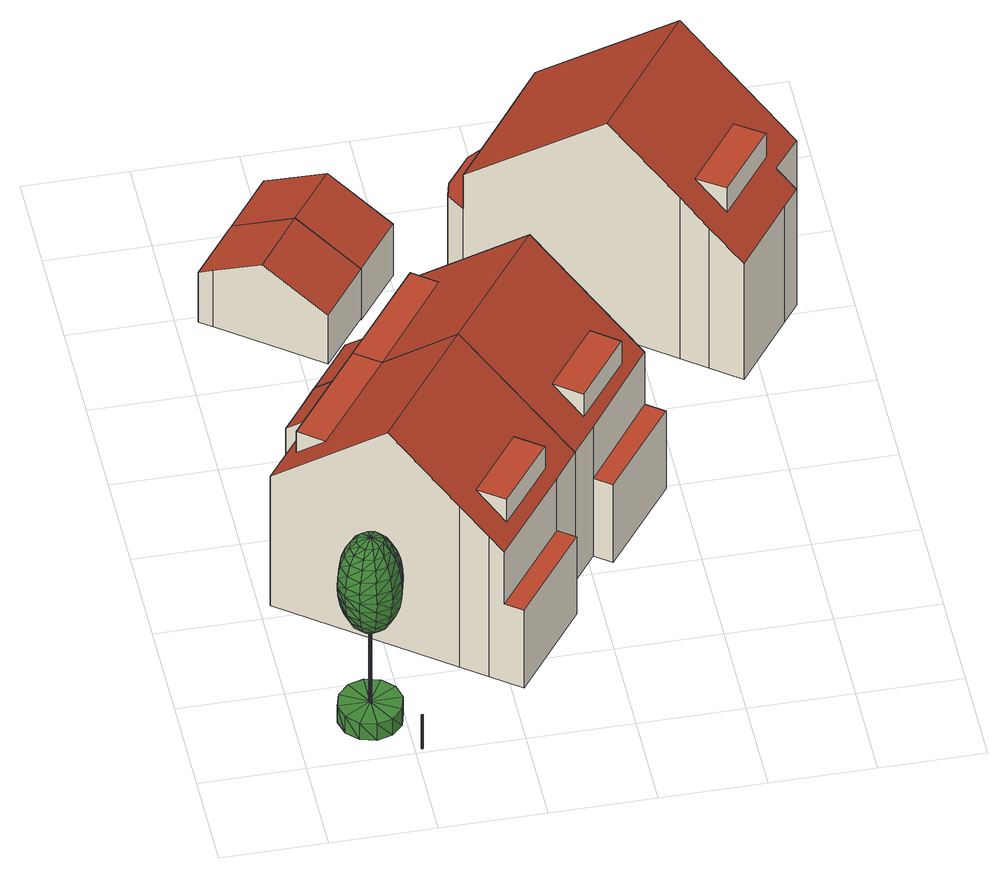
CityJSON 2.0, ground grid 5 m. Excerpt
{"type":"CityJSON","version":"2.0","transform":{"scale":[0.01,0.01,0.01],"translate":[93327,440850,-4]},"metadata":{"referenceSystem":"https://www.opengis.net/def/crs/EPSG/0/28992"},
"CityObjects":{
"tree1":{"type":"SolitaryVegetationObject","attributes":{"Geslacht":"Prunus","Brondatum":"13-06-2019","Aanlegjaar":"2007","Beheerobjectomschrijving":"12308.bm2","Ontwikkeling":"Blijvende Kroon","Boomsortiment":"Prunus 'Umineko'","Boomstatus":"Niet van toepassing","Stamdiameter":"15","tree_part":"kruin","Takvrije_zone":"tot 4,50 meter Bereikt","Kroondiameter":"3","Thema":"Bomen","Boomhoogte":"9-12 m.","Straat":"Plaszicht","Wijk":"Hillegersberg Noord","Laatste_mutatie":"17-05-2019","Boomsortiment_nederlands":"Sierkers","Buurt":"Hillegersberg Noord - 40","Hoogte":"-1.9513428"},"geometry":[{"type":"CompositeSurface","lod":"2","boundaries":[[[0,1,2]],[[0,3,4]],[[3,5,6]],[[2,7,8]],[[9,5,10]],[[11,12,10]],[[13,14,7]],[[12,15,16]],[[15,17,18]],[[17,19,20]],[[19,21,22]],[[23,24,21]],[[1,7,2]],[[23,25,24]],[[26,1,0]],[[25,27,24]],[[27,28,29]],[[29,28,30]],[[30,31,32]],[[31,33,34]],[[33,35,34]],[[36,37,35]],[[10,12,38]],[[36,39,37]],[[12,16,38]],[[38,16,40]],[[16,15,41]],[[39,42,37]],[[43,42,44]],[[44,45,46]],[[46,45,47]],[[47,48,49]],[[48,50,51]],[[50,52,53]],[[52,54,53]],[[53,54,55]],[[55,56,57]],[[57,56,58]],[[58,59,60]],[[59,61,62]],[[61,63,62]],[[63,64,65]],[[65,66,67]],[[67,66,68]],[[68,69,70]],[[70,69,71]],[[72,73,71]],[[74,75,72]],[[74,76,77]],[[76,78,77]],[[77,78,79]],[[80,81,79]],[[82,81,80]],[[83,84,60]],[[85,86,82]],[[87,88,84]],[[89,90,85]],[[91,92,88]],[[93,94,89]],[[95,96,92]],[[93,97,98]],[[99,100,97]],[[101,96,95]],[[102,103,99]],[[104,101,105]],[[103,102,106]],[[107,104,108]],[[109,110,106]],[[111,107,112]],[[113,114,109]],[[115,111,116]],[[114,113,117]],[[118,115,119]],[[120,121,117]],[[122,118,123]],[[124,125,120]],[[126,122,127]],[[125,124,128]],[[129,126,130]],[[131,132,128]],[[89,94,90]],[[85,90,86]],[[82,86,81]],[[86,133,81]],[[133,134,135]],[[134,136,137]],[[81,133,135]],[[81,135,79]],[[79,135,77]],[[135,134,137]],[[135,137,77]],[[77,137,74]],[[137,75,74]],[[137,136,75]],[[136,138,75]],[[75,73,72]],[[75,138,73]],[[138,139,73]],[[139,140,141]],[[140,142,143]],[[142,144,145]],[[145,144,146]],[[147,146,148]],[[148,149,147]],[[145,146,147]],[[150,145,147]],[[143,142,145]],[[143,145,150]],[[73,139,141]],[[73,141,71]],[[71,141,70]],[[141,140,143]],[[141,143,70]],[[70,143,150]],[[150,68,70]],[[67,68,150]],[[147,67,150]],[[149,67,147]],[[149,65,67]],[[63,65,149]],[[62,63,149]],[[62,149,148]],[[60,59,83]],[[59,62,83]],[[83,62,148]],[[87,84,83]],[[148,87,83]],[[146,87,148]],[[91,88,87]],[[146,91,87]],[[144,91,146]],[[95,92,91]],[[144,95,91]],[[105,101,95]],[[105,95,144]],[[142,105,144]],[[108,104,105]],[[108,105,142]],[[140,108,142]],[[112,107,108]],[[112,108,140]],[[139,112,140]],[[116,111,112]],[[116,112,139]],[[138,116,139]],[[119,115,116]],[[119,116,138]],[[136,119,138]],[[123,118,119]],[[123,119,136]],[[134,123,136]],[[127,122,123]],[[127,123,134]],[[133,127,134]],[[130,126,127]],[[130,127,133]],[[86,130,133]],[[90,130,86]],[[90,129,130]],[[94,129,90]],[[131,151,132]],[[97,100,152]],[[128,132,153]],[[153,125,128]],[[120,125,121]],[[121,154,155]],[[117,121,155]],[[155,114,117]],[[109,114,110]],[[155,110,114]],[[154,110,155]],[[106,110,154]],[[154,103,106]],[[103,154,121]],[[125,103,121]],[[99,103,100]],[[100,103,125]],[[153,100,125]],[[152,100,153]],[[132,152,153]],[[151,152,132]],[[152,151,97]],[[151,98,97]],[[98,151,131]],[[93,98,94]],[[94,98,131]],[[94,131,129]],[[129,131,128]],[[129,128,126]],[[126,128,124]],[[126,124,122]],[[122,124,120]],[[122,120,118]],[[118,120,117]],[[118,117,115]],[[115,117,113]],[[115,113,111]],[[111,113,109]],[[111,109,107]],[[107,109,106]],[[107,106,104]],[[104,106,102]],[[104,102,101]],[[101,102,99]],[[101,99,96]],[[96,99,97]],[[96,97,93]],[[96,93,92]],[[92,93,89]],[[92,89,88]],[[88,89,85]],[[88,85,84]],[[84,85,82]],[[84,82,60]],[[60,82,80]],[[80,58,60]],[[57,58,80]],[[79,57,80]],[[78,57,79]],[[78,55,57]],[[53,55,78]],[[76,53,78]],[[50,53,76]],[[51,50,76]],[[51,76,74]],[[72,51,74]],[[49,48,51]],[[49,51,72]],[[71,49,72]],[[69,49,71]],[[69,47,49]],[[46,47,69]],[[68,46,69]],[[66,46,68]],[[66,44,46]],[[43,44,66]],[[65,43,66]],[[64,43,65]],[[37,42,43]],[[64,37,43]],[[35,37,64]],[[34,35,64]],[[34,64,63]],[[61,34,63]],[[31,34,61]],[[32,31,61]],[[32,61,59]],[[58,32,59]],[[56,32,58]],[[56,30,32]],[[29,30,56]],[[55,29,56]],[[54,29,55]],[[54,27,29]],[[24,27,54]],[[52,24,54]],[[21,24,52]],[[22,21,52]],[[22,52,50]],[[48,22,50]],[[20,19,22]],[[20,22,48]],[[47,20,48]],[[45,20,47]],[[45,17,20]],[[18,17,45]],[[44,18,45]],[[42,18,44]],[[41,15,18]],[[41,18,42]],[[39,41,42]],[[41,39,16]],[[39,40,16]],[[40,39,38]],[[38,39,36]],[[38,36,10]],[[10,36,9]],[[9,36,35]],[[9,35,33]],[[5,9,33]],[[5,33,6]],[[6,33,31]],[[30,6,31]],[[28,6,30]],[[3,6,28]],[[4,3,28]],[[4,28,27]],[[25,4,27]],[[4,25,0]],[[25,26,0]],[[26,25,1]],[[1,25,23]],[[1,23,7]],[[7,23,13]],[[13,23,21]],[[13,21,19]],[[14,13,19]],[[14,19,17]],[[15,14,17]],[[12,14,15]],[[11,14,12]],[[14,11,7]],[[7,11,8]],[[8,11,10]],[[5,8,10]],[[8,5,2]],[[2,5,3]],[[2,3,0]]]}]},
"tree2":{"type":"SolitaryVegetationObject","attributes":{"Geslacht":"Prunus","Brondatum":"13-06-2019","Aanlegjaar":"2007","Beheerobjectomschrijving":"12308.bm2","Ontwikkeling":"Blijvende Kroon","Boomsortiment":"Prunus 'Umineko'","Boomstatus":"Niet van toepassing","Stamdiameter":"15","tree_part":"wortel","Takvrije_zone":"tot 4,50 meter Bereikt","Thema":"Bomen","Kroondiameter":"3","Boomhoogte":"9-12 m.","Straat":"Plaszicht","Wijk":"Hillegersberg Noord","Laatste_mutatie":"17-05-2019","Boomsortiment_nederlands":"Sierkers","Buurt":"Hillegersberg Noord - 40","Hoogte":"-1.9513428"},"geometry":[{"type":"CompositeSurface","lod":"2","boundaries":[[[156,157,158]],[[156,159,160]],[[161,160,162]],[[157,163,158]],[[164,161,162]],[[163,165,158]],[[166,164,162]],[[165,167,158]],[[168,166,162]],[[167,169,158]],[[170,168,162]],[[169,171,158]],[[172,170,162]],[[171,173,158]],[[174,172,162]],[[173,175,158]],[[176,174,162]],[[175,177,158]],[[178,176,162]],[[177,179,158]],[[180,178,162]],[[179,181,158]],[[160,159,162]],[[159,180,162]],[[181,156,158]],[[156,181,159]],[[181,180,159]],[[181,179,180]],[[179,178,180]],[[179,177,178]],[[177,176,178]],[[177,175,176]],[[175,174,176]],[[175,173,174]],[[173,172,174]],[[173,171,172]],[[171,170,172]],[[171,169,170]],[[169,168,170]],[[169,167,168]],[[167,166,168]],[[167,165,166]],[[165,164,166]],[[165,163,164]],[[163,161,164]],[[163,157,161]],[[157,160,161]],[[157,156,160]]]}]},
"tree3":{"type":"SolitaryVegetationObject","attributes":{"Geslacht":"Prunus","Brondatum":"13-06-2019","Aanlegjaar":"2007","Beheerobjectomschrijving":"12308.bm2","Ontwikkeling":"Blijvende Kroon","Boomsortiment":"Prunus 'Umineko'","Boomstatus":"Niet van toepassing","Stamdiameter":"15","tree_part":"stam","Takvrije_zone":"tot 4,50 meter Bereikt","Thema":"Bomen","Kroondiameter":"3","Boomhoogte":"9-12 m.","Straat":"Plaszicht","Wijk":"Hillegersberg Noord","Laatste_mutatie":"17-05-2019","Boomsortiment_nederlands":"Sierkers","Buurt":"Hillegersberg Noord - 40","Hoogte":"-1.9513428"},"geometry":[{"type":"CompositeSurface","lod":"2","boundaries":[[[182,183,184]],[[183,185,186]],[[187,188,185]],[[189,190,187]],[[184,183,191]],[[192,193,189]],[[191,194,195]],[[195,196,197]],[[193,190,189]],[[197,198,199]],[[190,188,187]],[[199,158,200]],[[188,201,185]],[[185,201,186]],[[201,202,186]],[[198,158,199]],[[202,203,204]],[[196,198,197]],[[194,196,195]],[[186,202,204]],[[183,194,191]],[[183,186,194]],[[194,186,204]],[[194,204,196]],[[196,204,203]],[[196,203,198]],[[198,203,202]],[[198,202,158]],[[158,202,201]],[[158,201,200]],[[200,201,188]],[[200,188,199]],[[199,188,190]],[[199,190,197]],[[197,190,193]],[[197,193,195]],[[195,193,192]],[[195,192,191]],[[191,192,189]],[[191,189,184]],[[184,189,187]],[[184,187,182]],[[182,187,185]],[[182,185,183]]]}]},
"cityfurniture1":{"type":"CityFurniture","attributes":{"Lichtpunttype":"Straatverlichting","Brondatum":"12-06-2019","Buurt_nummer":"62","Masttype":"MAST 6M LPH 6M ST VERJ D89 B1","Lamptype":"SON PRO E 50W E27","Buurtnaam":"Hillegersberg Noord","Nummer":"1","Geplaatst_op":"01-01-1998","Wijknummer":"6","Nivo":"0","Datum_laatste_mutatie":"07-06-2019","Straatnaam":"Plaszicht","Thema":"Lichtmasten","Beheerobject":"88528/OVL-001","Armatuurtype":"490 SGS 203 1X SON 50W <NB>","Objecthoogte":"6","Klasse":"Tertiaire weg","Wijknaam":"Hillegersberg-Schiebroek"},"geometry":[{"type":"MultiSurface","lod":"2","boundaries":[[[205,206,207,208]],[[209,205,208,210]],[[211,209,210,212]],[[213,211,212,214]],[[215,213,214,216]],[[217,215,216,218]],[[219,217,218,220]],[[221,219,220,222]],[[223,221,222,224]],[[225,223,224,226]],[[227,225,226,228]],[[229,227,228,230]],[[231,229,230,232]],[[233,231,232,234]],[[235,233,234,236]],[[237,235,236,238]],[[239,237,238,240]],[[241,239,240,242]],[[243,241,242,244]],[[206,243,244,207]],[[243,206,205,209,211,213,215,217,219,221,223,225,227,229,231,233,235,237,239,241]]]}]},
"building1":{"type":"Building","attributes":{"yearOfConstruction":1931,"statusOmschr":"Pand in gebruik","hoogste_bouwlaag":2,"aantalBouwlagen":4,"laagste_bouwlaag":1,"typeOmschr":"tussenpand"},"address":[{"CountryName":"Nederland","LocalityName":"Rotterdam","ThoroughfareNumber":"199","ThoroughfareName":"Straatweg","PostalCode":"3054AE"}],"geometry":[{"type":"Solid","lod":"2","boundaries":[[[[245,246,247]],[[248,249,250]],[[245,248,250,246]],[[247,249,248,245]],[[251,252,253]],[[254,255,256,257]],[[255,258,259,256]],[[258,260,261,259]],[[260,262,263,261]],[[264,263,262,265]],[[265,266,267,264]],[[268,269,267,266,270]],[[271,268,270,272]],[[273,274,271,272,275,276]],[[277,276,275,278]],[[278,279,280,277]],[[281,282,283,254,257,284,285,286]],[[282,287,280,279,283]],[[287,274,273,280]],[[284,253,252,285]],[[287,282,281,269,268,271,274],[246,250,249,247]],[[280,273,276,277]],[[284,257,256,259,261,263,264,267,269,281,286,251,253]],[[285,252,251,286]],[[283,279,278,275,272,270,266,265,262,260,258,255,254]]]],"semantics":{"surfaces":[{"type":"WallSurface"},{"type":"RoofSurface"},{"type":"GroundSurface"}],"values":[[0,0,0,1,0,0,0,0,0,0,0,0,0,0,0,0,0,0,0,0,1,1,1,1,2]]}}]},
"building2":{"type":"Building","attributes":{"yearOfConstruction":1931,"statusOmschr":"Pand in gebruik","aantalBouwlagen":1},"address":[{"CountryName":"Nederland","LocalityName":"Rotterdam"}],"geometry":[{"type":"Solid","lod":"2","boundaries":[[[[288,289,290,291]],[[289,292,293,290]],[[294,293,292,295]],[[296,297,294,295,298]],[[299,296,298,300]],[[299,300,288,291,301]],[[291,290,293,294,297,301]],[[299,301,297,296]],[[300,298,295,292,289,288]]]],"semantics":{"surfaces":[{"type":"WallSurface"},{"type":"RoofSurface"},{"type":"GroundSurface"}],"values":[[0,0,0,0,0,0,1,1,2]]}}]},
"building3":{"type":"Building","attributes":{"yearOfConstruction":1932,"statusOmschr":"Pand in gebruik","aantalBouwlagen":1},"address":[{"CountryName":"Nederland","LocalityName":"Rotterdam"}],"geometry":[{"type":"Solid","lod":"2","boundaries":[[[[299,301,291,302,303]],[[304,299,303,305]],[[304,305,306,307,308]],[[306,302,291,307]],[[304,308,301,299]],[[308,307,291,301]],[[303,302,306,305]]]],"semantics":{"surfaces":[{"type":"WallSurface"},{"type":"RoofSurface"},{"type":"GroundSurface"}],"values":[[0,0,0,0,1,1,2]]}}]},
"building4":{"type":"Building","attributes":{"yearOfConstruction":1931,"statusOmschr":"Pand in gebruik","hoogste_bouwlaag":3,"aantalBouwlagen":5,"laagste_bouwlaag":1,"typeOmschr":"tussenpand"},"address":[{"CountryName":"Nederland","LocalityName":"Rotterdam","ThoroughfareNumber":"201","ThoroughfareName":"Straatweg","PostalCode":"3054AE"}],"geometry":[{"type":"Solid","lod":"2","boundaries":[[[[309,310,311]],[[312,313,314]],[[312,309,311,313]],[[314,310,309,312]],[[315,316,317]],[[318,319,320,321]],[[319,322,323,320]],[[322,324,325,323]],[[324,326,327,325]],[[326,254,328,327]],[[329,285,284,328,254,283,282,281]],[[330,331,332,333]],[[334,330,333,335]],[[336,334,335,318,321,337,338]],[[331,339,282,283,332]],[[338,339,331,336]],[[316,284,285,317]],[[339,338,337,281,282],[313,311,310,314]],[[336,331,330,334]],[[337,321,320,323,325,327,328,284,316,315,329,281]],[[317,285,329,315]],[[335,333,332,283,254,326,324,322,319,318]]]],"semantics":{"surfaces":[{"type":"WallSurface"},{"type":"RoofSurface"},{"type":"GroundSurface"}],"values":[[0,0,0,1,0,0,0,0,0,0,0,0,0,0,0,0,0,1,1,1,1,2]]}}]},
"building5":{"type":"Building","geometry":[{"type":"Solid","lod":"2","boundaries":[[[[340,341,342]],[[343,344,345]],[[343,340,342,344]],[[345,341,340,343]],[[346,347,348,349,350,351]],[[352,351,350,353]],[[354,352,353,355]],[[356,354,355,357]],[[358,356,357,359]],[[359,360,361,358]],[[362,361,360,363]],[[364,365,366,367]],[[365,368,369,366]],[[368,370,371,369]],[[370,372,373,371]],[[348,373,372,349]],[[374,375,364,367,376]],[[377,378,375,374,379]],[[367,348,347,376]],[[362,363,380,381,382,383]],[[381,377,379,382]],[[380,378,377,381]],[[358,361,362,383,346,351,352,354,356],[344,342,341,345]],[[382,379,374,376,347,346,383]],[[366,369,371,373,348,367]],[[360,359,357,355,353,350,349,372,370,368,365,364,375,378,380,363]]]],"semantics":{"surfaces":[{"type":"WallSurface"},{"type":"RoofSurface"},{"type":"ClosureSurface"},{"type":"GroundSurface"}],"values":[[0,0,0,1,0,0,0,0,0,0,0,0,0,0,0,0,0,0,0,0,0,2,1,1,1,3]]}}]},
"building6":{"type":"Building","attributes":{"yearOfConstruction":1932,"statusOmschr":"Pand in gebruik","hoogste_bouwlaag":2,"aantalBouwlagen":4,"laagste_bouwlaag":1,"typeOmschr":"vrijstaand"},"address":[{"CountryName":"Nederland","LocalityName":"Rotterdam","ThoroughfareNumber":"203","ThoroughfareName":"Straatweg","PostalCode":"3054AE"}],"children":["building6-1"]},
"building6-1":{"type":"BuildingPart","parents":["building6"],"geometry":[{"type":"Solid","lod":"2","boundaries":[[[[384,385,386,387]],[[385,378,377,386]],[[387,381,380,384]],[[381,377,378,380]],[[387,386,377,381]],[[380,378,385,384]]]],"semantics":{"surfaces":[{"type":"WallSurface"},{"type":"ClosureSurface"},{"type":"RoofSurface"},{"type":"GroundSurface"}],"values":[[0,0,0,1,2,3]]}}]}
},
"vertices":[
[327,167,655],[327,164,655],[326,168,655],[356,220,676],[379,197,676],[324,228,676],[372,248,711],[326,162,655],[324,168,655],[293,220,676],[323,168,655],[324,162,655],[323,162,655],[356,110,676],[324,102,676],[293,110,676],[321,164,655],[276,82,711],[241,117,711],[324,70,711],[265,63,755],[372,82,711],[324,47,755],[379,134,676],[407,117,711],[387,165,676],[327,165,655],[419,165,711],[407,213,711],[442,165,755],[426,224,755],[383,267,755],[443,234,813],[324,261,711],[324,283,755],[276,248,711],[269,197,676],[241,213,711],[321,167,655],[261,165,676],[321,165,655],[269,134,676],[228,165,711],[222,224,755],[206,165,755],[222,106,755],[187,165,813],[205,96,813],[255,46,813],[196,91,877],[324,28,813],[250,37,877],[383,63,755],[393,46,813],[426,106,755],[443,96,813],[461,165,813],[452,91,877],[472,165,877],[452,239,877],[474,165,930],[393,284,813],[398,293,877],[324,302,813],[265,267,755],[255,284,813],[205,234,813],[250,293,877],[196,239,877],[176,165,877],[194,240,930],[174,165,930],[194,90,930],[196,91,983],[249,35,930],[250,37,983],[324,17,877],[324,15,930],[398,37,877],[399,35,930],[454,90,930],[452,91,983],[472,165,983],[454,240,930],[452,239,983],[443,233,1047],[461,165,1047],[398,293,983],[392,284,1047],[383,268,1105],[427,224,1105],[324,302,1047],[324,284,1105],[324,260,1149],[371,247,1149],[265,268,1105],[277,247,1149],[293,219,1184],[324,227,1184],[270,196,1184],[322,166,1205],[242,212,1149],[262,165,1184],[321,165,1205],[229,165,1149],[221,224,1105],[270,134,1184],[242,118,1149],[206,165,1105],[293,111,1184],[323,163,1205],[277,83,1149],[221,106,1105],[324,103,1184],[324,162,1205],[324,71,1149],[265,62,1105],[355,111,1184],[371,83,1149],[324,47,1105],[378,134,1184],[326,164,1205],[406,118,1149],[383,62,1105],[386,165,1184],[327,165,1205],[419,165,1149],[427,106,1105],[378,196,1184],[406,212,1149],[443,165,1105],[355,219,1184],[325,167,1205],[443,97,1047],[392,46,1047],[398,37,983],[324,28,1047],[324,17,983],[256,46,1047],[205,97,1047],[187,165,1047],[176,165,983],[205,233,1047],[196,239,983],[256,284,1047],[250,293,983],[324,313,983],[324,315,930],[399,295,930],[324,313,877],[249,295,930],[324,168,1205],[323,167,1205],[326,166,1205],[322,164,1205],[325,163,1205],
[399,35,205],[454,90,205],[324,165,205],[399,35,105],[454,90,105],[474,165,105],[324,165,105],[474,165,205],[454,240,105],[454,240,205],[399,295,105],[399,295,205],[324,315,105],[324,315,205],[249,295,105],[249,295,205],[194,240,105],[194,240,205],[174,165,105],[174,165,205],[194,90,105],[194,90,205],[249,35,105],[249,35,205],[324,15,105],[324,15,205],
[328,179,205],[330,176,205],[324,180,205],[328,179,685],[330,176,685],[324,180,685],[320,166,685],[320,179,685],[318,169,685],[320,179,205],[318,176,685],[317,173,685],[332,173,205],[318,176,205],[330,169,205],[317,173,205],[328,166,205],[318,169,205],[320,166,205],[324,165,685],[328,166,685],[330,169,685],[332,173,685],
[529,33,207],[531,34,207],[531,34,7],[529,33,7],[528,31,207],[528,31,7],[528,30,207],[528,30,7],[528,29,207],[528,29,7],[529,27,207],[529,27,7],[531,26,207],[531,26,7],[532,25,207],[532,25,7],[533,25,207],[533,25,7],[534,25,207],[534,25,7],[535,26,207],[535,26,7],[537,27,207],[537,27,7],[538,29,207],[538,29,7],[538,30,207],[538,30,7],[538,31,207],[538,31,7],[537,33,207],[537,33,7],[535,34,207],[535,34,7],[534,35,207],[534,35,7],[533,35,207],[533,35,7],[532,35,207],[532,35,7],
[1216,648,1154],[1216,648,1020],[1093,741,1153],[980,339,1155],[858,431,1153],[980,339,1020],[264,878,1150],[148,966,1151],[148,966,1026],[345,1534,191],[341,1529,191],[341,1529,866],[345,1534,866],[245,1401,191],[245,1401,867],[182,1318,191],[182,1318,867],[166,1297,191],[166,1297,867],[268,1220,976],[268,1220,191],[12,887,191],[12,887,975],[760,326,1166],[477,538,1472],[760,326,191],[877,239,1040],[877,239,191],[938,193,662],[938,193,973],[1018,133,191],[1018,133,662],[1343,561,662],[1343,561,191],[1264,620,191],[1264,620,662],[915,1115,1471],[1379,774,973],[1379,774,191],[496,1423,1026],[496,1423,1152],[613,1337,1150],[1264,620,972],
[265,3019,216],[237,2982,216],[237,2982,518],[265,3019,518],[60,2750,216],[60,2750,517],[116,2707,556],[116,2707,216],[574,2363,513],[312,2560,689],[574,2363,216],[778,2632,513],[778,2632,216],[516,2829,691],
[265,3019,203],[778,2632,203],[975,2892,514],[975,2892,203],[464,3281,203],[464,3281,517],[715,3090,691],
[1452,954,1150],[1328,1048,1152],[1452,954,1017],[1688,1264,1150],[1688,1264,1016],[1564,1358,1151],[964,1808,1147],[852,1892,1026],[852,1892,1150],[884,2043,191],[634,1705,191],[634,1705,975],[884,2043,970],[534,1783,191],[534,1783,866],[518,1762,191],[518,1762,866],[451,1673,191],[451,1673,867],[345,1534,867],[613,1337,1151],[1569,861,662],[1489,921,662],[1489,921,191],[1569,861,191],[1896,1292,662],[1896,1292,191],[1811,1355,662],[1355,1693,1470],[1811,1355,978],[1489,921,974],
[2345,2145,1161],[2218,2241,1154],[2345,2145,1016],[2586,2464,1160],[2586,2464,1016],[2459,2561,1154],[1840,2345,1466],[1270,2776,863],[1270,2776,658],[1270,2776,181],[2126,2129,181],[2126,2129,1158],[2241,2041,1033],[2241,2041,181],[2381,1936,882],[2381,1936,181],[2629,2267,884],[2629,2267,181],[2706,2369,885],[2706,2369,181],[2626,2429,181],[2626,2429,971],[2752,2592,969],[2752,2592,181],[1522,3110,181],[1428,3145,181],[1428,3145,659],[1522,3110,653],[1355,3100,181],[1355,3100,661],[1239,2946,181],[1239,2946,663],[1219,2868,181],[1219,2868,662],[1585,3194,864],[1585,3194,181],[1522,3110,864],[1718,3377,484],[1718,3377,181],[1718,3377,861],[2002,3160,181],[2002,3160,483],[2002,3160,1163],[2290,2942,1468],
[2226,3468,181],[1940,3683,181],[1940,3683,486],[2226,3468,485]
]}
